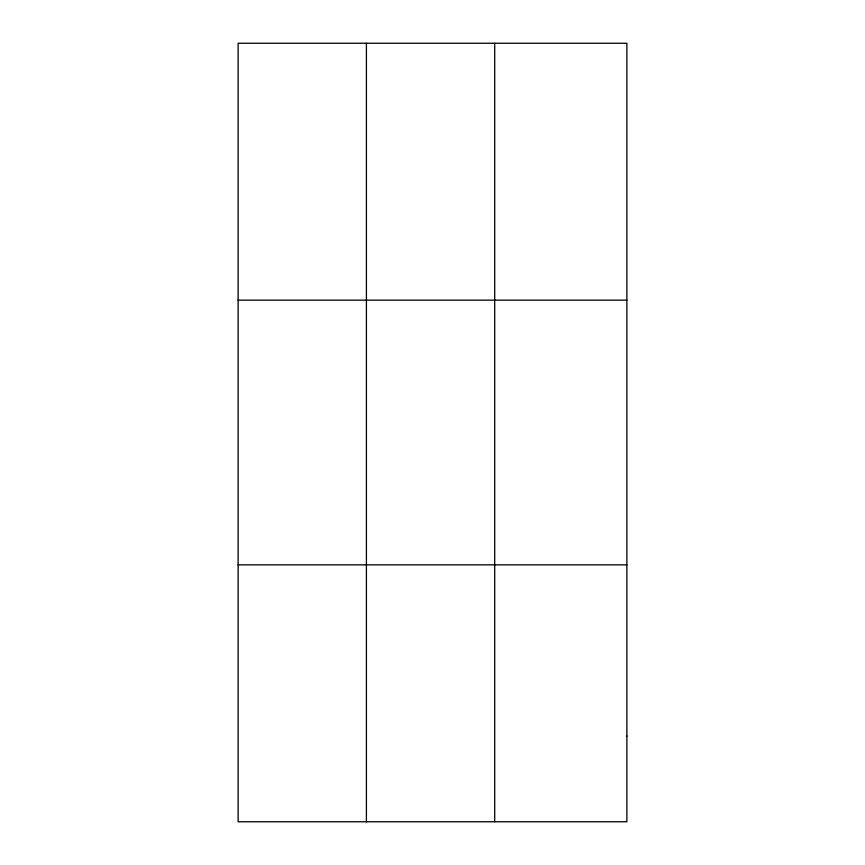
<?xml version="1.0" encoding="UTF-8"?>
<svg xmlns="http://www.w3.org/2000/svg" width="865" height="865" viewBox="0 0 865 865"><rect width="100%" height="100%" fill="white"/><g stroke="black" fill="none" stroke-linecap="round" stroke-linejoin="round"><path stroke-width="1.3" d="M366.414 821.75L366.414 43.25M494.704 821.75L494.704 43.25M238.124 300.155L626.876 300.155M238.124 564.845L626.876 564.845M626.876 736.115L626.876 821.75L238.124 821.75L238.124 43.25L626.876 43.25L626.876 736.115"/></g></svg>
